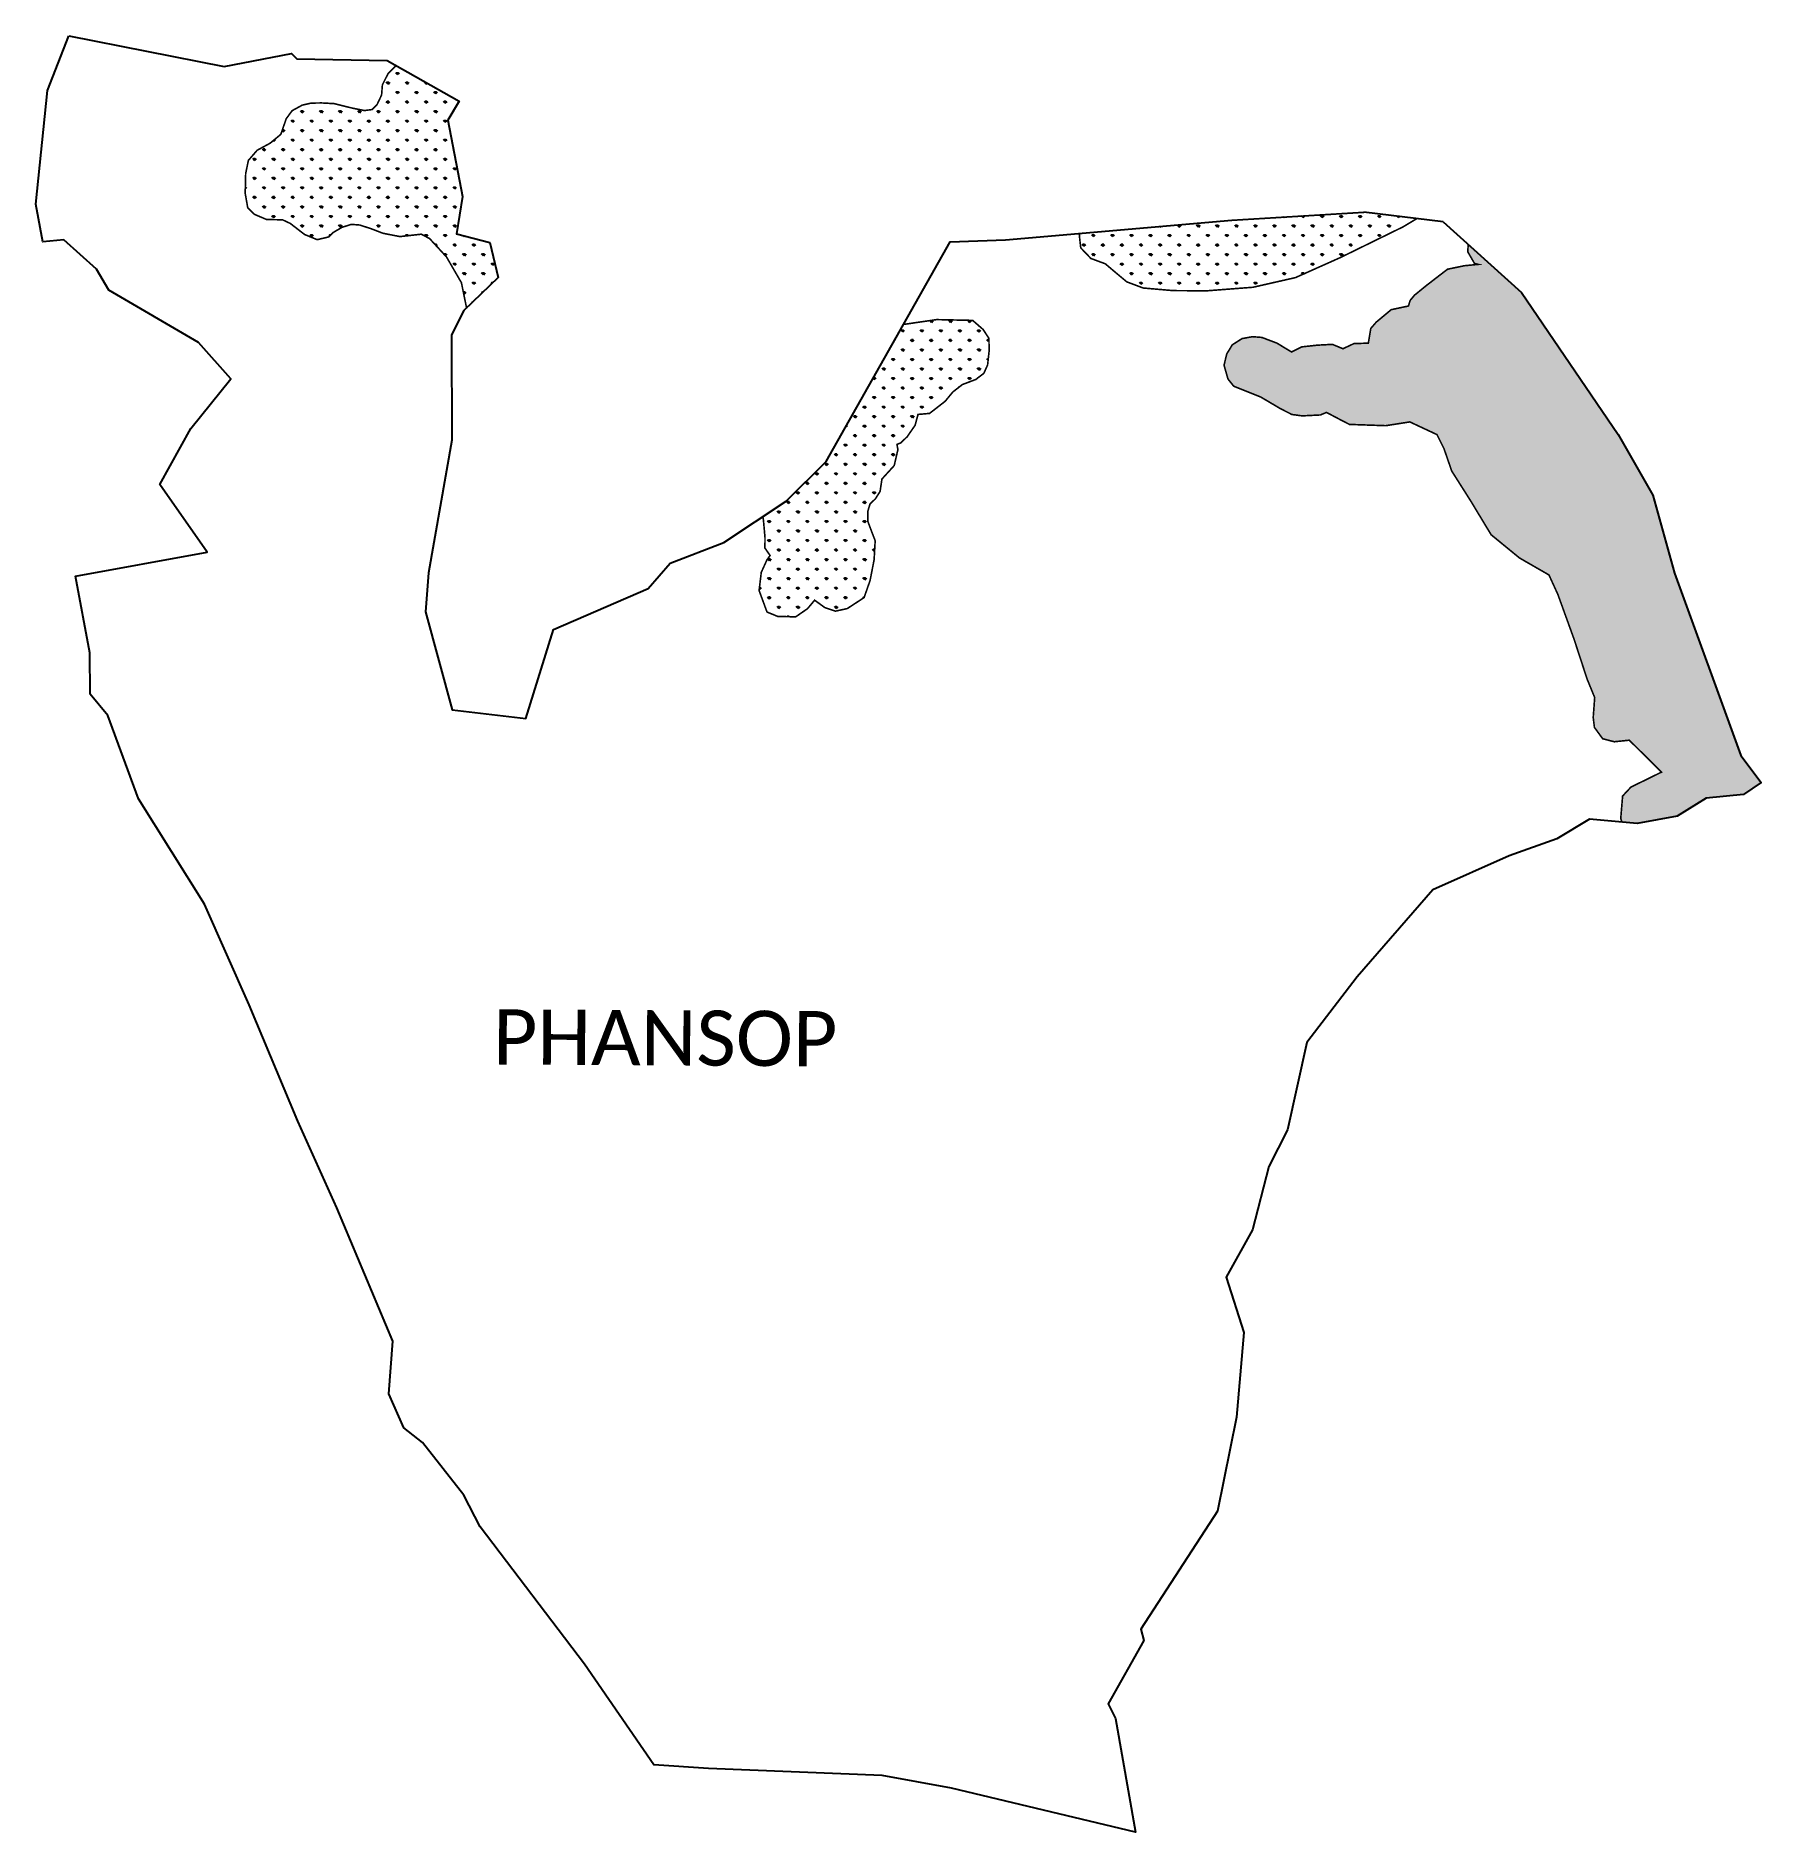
# Model space of a CAD drawing. Header units: metres. Extents: x 318782 to 322033, y 1873005 to 1876390.
import ezdxf

# ---------------------------------------------------------------- set-up
doc = ezdxf.new("R2010")
doc.units = ezdxf.units.M
for name, color, linetype in [('MANGROOVES', 112, 'Continuous'), ('village', 3, 'Continuous'), ('VILLAGE NAME', 250, 'Continuous')]:
    doc.layers.add(name, color=color, linetype=linetype)
doc.styles.get("Standard").update_dxf_attribs({"font": 'simplex.shx'})

msp = doc.modelspace()

# ---------------------------------------------------------------- hatches: boundary and pattern name
at = {"layer": 'MANGROOVES'}
h = msp.add_hatch(dxfattribs=at)
h.set_pattern_fill('GRASS', color=256)
h.paths.add_polyline_path([(319558.3, 1876231), (319579.6, 1876266.4), (319460.8, 1876333.7), (319445.4, 1876318.2), (319434.9, 1876297.3), (319433.4, 1876278.2), (319424.8, 1876260.1), (319415.5, 1876250.9), (319401.2, 1876248.9), (319379.2, 1876253.3), (319344.1, 1876262), (319320.3, 1876263.3), (319300.8, 1876263), (319284, 1876259.2), (319264.8, 1876248.7), (319253.7, 1876233.5), (319243.5, 1876204.1), (319223.5, 1876187.5), (319198.9, 1876174.1), (319182.4, 1876155), (319177.3, 1876130.2), (319176.4, 1876092.9), (319181.2, 1876065.9), (319193.9, 1876053.4), (319216.6, 1876043.7), (319246.8, 1876043.1), (319261.3, 1876036.3), (319288.2, 1876015.5), (319312, 1876005.7), (319334.1, 1876010.9), (319342.6, 1876019.4), (319358.7, 1876028.9), (319376.5, 1876034.5), (319392.1, 1876033.3), (319413.4, 1876026.4), (319436.1, 1876017.7), (319468, 1876011.5), (319508.3, 1876016), (319523.9, 1876007.7), (319555.7, 1875973.1), (319583.8, 1875924.6), (319593.4, 1875877.2), (319652.9, 1875934.5), (319637.4, 1876000.3), (319574.8, 1876016.4), (319585.9, 1876087.2)])
h = msp.add_hatch(dxfattribs=at)
h.set_pattern_fill('GRASS', color=256)
h.paths.add_polyline_path([(321357.6, 1876029.6), (321384.1, 1876045.4), (321283.9, 1876057.5), (321035.3, 1876042.5), (320749.3, 1876017.8), (320748.1, 1876013.4), (320750.7, 1875990.3), (320769.8, 1875970.3), (320797, 1875960.2), (320819.1, 1875941.5), (320837.5, 1875926.2), (320868.3, 1875914.6), (320924.8, 1875909.7), (320987.8, 1875909.3), (321075.3, 1875916), (321155.3, 1875934.2), (321240.2, 1875972.1)])
h = msp.add_hatch(dxfattribs=at)
h.set_pattern_fill('GRASS', color=256)
h.paths.add_polyline_path([(321763.1, 1875638.5), (321581.2, 1875906), (321480.8, 1875996.7), (321479.9, 1875982.9), (321492.7, 1875960.8), (321499.7, 1875959.1), (321473.7, 1875956.6), (321441.8, 1875950), (321401.7, 1875919.1), (321379.5, 1875901), (321371.4, 1875891.2), (321368.2, 1875880.7), (321335.7, 1875873.8), (321307.4, 1875850.2), (321297.2, 1875838.4), (321292.6, 1875810.7), (321265.5, 1875809.9), (321244.8, 1875800.2), (321224.9, 1875808.4), (321196.4, 1875806.9), (321167.3, 1875803.7), (321148, 1875794), (321120.3, 1875810.8), (321091.9, 1875821.5), (321074.3, 1875822.9), (321054.7, 1875819.3), (321036.3, 1875807.6), (321025.9, 1875790.5), (321020.7, 1875769.2), (321028.2, 1875743.1), (321039.1, 1875729.5), (321089.7, 1875709.3), (321127.3, 1875687.1), (321148.6, 1875676.3), (321167.9, 1875673.7), (321202.3, 1875675.4), (321213.7, 1875680.2), (321241.1, 1875665.8), (321257, 1875657.6), (321325.4, 1875655.2), (321370.8, 1875662.3), (321421.9, 1875638.4), (321435.1, 1875612.1), (321449.7, 1875569.8), (321485.6, 1875513.2), (321524, 1875449.7), (321577.5, 1875405.9), (321632.9, 1875374), (321649.7, 1875337.3), (321680.1, 1875253.3), (321704.9, 1875177.6), (321719.1, 1875142.9), (321716.3, 1875105.2), (321718.6, 1875086.7), (321734.2, 1875065.3), (321756.1, 1875059.7), (321784.3, 1875062.6), (321845, 1875002.5), (321814.7, 1874987.6), (321787.5, 1874974.4), (321771.7, 1874957.4), (321768.2, 1874915.5), (321770.1, 1874908.4), (321799.2, 1874905.8), (321874.5, 1874919.4), (321928.9, 1874953.7), (321999.4, 1874960.6), (322032.6, 1874983.1), (321994.7, 1875033.9), (321869.6, 1875377.4), (321828.8, 1875524.1)])
h = msp.add_hatch(dxfattribs=at)
h.set_pattern_fill('GRASS', color=256)
h.paths.add_polyline_path([(320575.2, 1875769.5), (320578.2, 1875796.7), (320577.7, 1875819.8), (320566.9, 1875836.3), (320547.1, 1875853.6), (320479.5, 1875855.1), (320416.9, 1875846), (320271.3, 1875588), (320195.9, 1875512.9), (320151.7, 1875483.7), (320152.8, 1875477.9), (320155.8, 1875444.6), (320155.7, 1875424.6), (320165.4, 1875410.6), (320159.4, 1875402.2), (320148.8, 1875378.9), (320144.7, 1875344.6), (320159.6, 1875304.1), (320180.1, 1875295.7), (320213.7, 1875295.1), (320235.9, 1875310.4), (320249.3, 1875326.4), (320268.8, 1875312.3), (320288.7, 1875305.8), (320310.8, 1875310.6), (320342.5, 1875331.3), (320353.8, 1875363.5), (320361.4, 1875402.6), (320363.4, 1875438.4), (320355.1, 1875460.1), (320349.6, 1875474.9), (320349.8, 1875494.8), (320353.7, 1875507.7), (320363.9, 1875517.5), (320372.7, 1875531.4), (320376.1, 1875554.6), (320399.3, 1875580.1), (320406.2, 1875610), (320404.5, 1875619.9), (320411.5, 1875622.7), (320423.8, 1875634.5), (320438.7, 1875656.1), (320444.1, 1875676.4), (320465.8, 1875678.3), (320495.3, 1875701.2), (320509.5, 1875718.5), (320527.7, 1875732.7), (320553, 1875742.3), (320568.1, 1875753.8)])

# ---------------------------------------------------------------- linework, layer by layer
at = {"color": 3, "flags": 128}
msp.add_lwpolyline([(321433.4, 1876039.5), (321283.9, 1876057.5)], dxfattribs=at)
at = {"layer": 'MANGROOVES', "const_width": 3.02, "flags": 128}
for points in [[(319593.8, 1875875.6), (319583.8, 1875924.6), (319555.7, 1875973.1), (319523.9, 1876007.7), (319508.3, 1876016), (319468, 1876011.5), (319436.1, 1876017.7), (319413.4, 1876026.4), (319392.1, 1876033.3), (319376.5, 1876034.5), (319358.7, 1876028.9), (319342.6, 1876019.4), (319334.1, 1876010.9), (319312, 1876005.7), (319288.2, 1876015.5), (319261.3, 1876036.3), (319246.8, 1876043.1), (319216.6, 1876043.7), (319193.9, 1876053.4), (319181.2, 1876065.9), (319176.4, 1876092.9), (319177.3, 1876130.2), (319182.4, 1876155), (319198.9, 1876174.1), (319223.5, 1876187.5), (319243.5, 1876204.1), (319253.7, 1876233.5), (319264.8, 1876248.7), (319284, 1876259.2), (319300.8, 1876263), (319320.3, 1876263.3), (319344.1, 1876262), (319379.2, 1876253.3), (319401.2, 1876248.9), (319415.5, 1876250.9), (319424.8, 1876260.1), (319433.4, 1876278.2), (319434.9, 1876297.3), (319445.4, 1876318.2), (319461.1, 1876334.1)], [(320749.3, 1876017.8), (320748.1, 1876013.4), (320750.7, 1875990.3), (320769.8, 1875970.3), (320797, 1875960.2), (320819.1, 1875941.5), (320837.5, 1875926.2), (320868.3, 1875914.6), (320924.8, 1875909.7), (320987.8, 1875909.3), (321075.3, 1875916), (321155.3, 1875934.2), (321240.2, 1875972.1), (321357.6, 1876029.6), (321384.1, 1876045.4)], [(321480.8, 1875996.7), (321479.9, 1875982.9), (321492.7, 1875960.8), (321499.7, 1875959.1), (321473.7, 1875956.6), (321441.8, 1875950), (321401.7, 1875919.1), (321379.5, 1875901), (321371.4, 1875891.2), (321368.2, 1875880.7), (321335.7, 1875873.8), (321307.4, 1875850.2), (321297.2, 1875838.4), (321292.6, 1875810.7), (321265.5, 1875809.9), (321244.8, 1875800.2), (321224.9, 1875808.4), (321196.4, 1875806.9), (321167.3, 1875803.7), (321148, 1875794), (321120.3, 1875810.8), (321091.9, 1875821.5), (321074.3, 1875822.9), (321054.7, 1875819.3), (321036.3, 1875807.6), (321025.9, 1875790.5), (321020.7, 1875769.2), (321028.2, 1875743.1), (321039.1, 1875729.5), (321089.7, 1875709.3), (321127.3, 1875687.1), (321148.6, 1875676.3), (321167.9, 1875673.7), (321202.3, 1875675.4), (321213.7, 1875680.2), (321241.1, 1875665.8), (321257, 1875657.6), (321325.4, 1875655.2), (321370.8, 1875662.3), (321421.9, 1875638.4), (321435.1, 1875612.1), (321449.7, 1875569.8), (321485.6, 1875513.2), (321524, 1875449.7), (321577.5, 1875405.9), (321632.9, 1875374), (321649.7, 1875337.3), (321680.1, 1875253.3), (321704.9, 1875177.6), (321719.1, 1875142.9), (321716.3, 1875105.2), (321718.6, 1875086.7), (321734.2, 1875065.3), (321756.1, 1875059.7), (321784.3, 1875062.6), (321845, 1875002.5), (321814.7, 1874987.6), (321787.5, 1874974.4), (321771.7, 1874957.4), (321768.2, 1874915.5), (321770.1, 1874908.4)], [(320416.9, 1875846), (320479.5, 1875855.1), (320547.1, 1875853.6), (320566.9, 1875836.3), (320577.7, 1875819.8), (320578.2, 1875796.7), (320575.2, 1875769.5), (320568.1, 1875753.8), (320553, 1875742.3), (320527.7, 1875732.7), (320509.5, 1875718.5), (320495.3, 1875701.2), (320465.8, 1875678.3), (320444.1, 1875676.4), (320438.7, 1875656.1), (320423.8, 1875634.5), (320411.5, 1875622.7), (320404.5, 1875619.9), (320406.2, 1875610), (320399.3, 1875580.1), (320376.1, 1875554.6), (320372.7, 1875531.4), (320363.9, 1875517.5), (320353.7, 1875507.7), (320349.8, 1875494.8), (320349.6, 1875474.9), (320355.1, 1875460.1), (320363.4, 1875438.4), (320361.4, 1875402.6), (320353.8, 1875363.5), (320342.5, 1875331.3), (320310.8, 1875310.6), (320288.7, 1875305.8), (320268.8, 1875312.3), (320249.3, 1875326.4), (320235.9, 1875310.4), (320213.7, 1875295.1), (320180.1, 1875295.7), (320159.6, 1875304.1), (320144.7, 1875344.6), (320148.8, 1875378.9), (320159.4, 1875402.2), (320165.4, 1875410.6), (320155.7, 1875424.6), (320155.8, 1875444.6), (320152.8, 1875477.9), (320151.7, 1875483.7)]]:
    msp.add_lwpolyline(points, dxfattribs=at)
at = {"layer": 'village', "color": 3}
for points in [[(321433.4, 1876039.5, 0), (321581.2, 1875906, 0), (321763.1, 1875638.5, 0), (321828.8, 1875524.1, 0), (321869.6, 1875377.4, 0), (321994.7, 1875033.9, 0), (322032.6, 1874983.1, 0), (321999.4, 1874960.6, 0), (321928.9, 1874953.7, 0), (321874.5, 1874919.4, 0), (321799.2, 1874905.8, 0), (321709.4, 1874913.6, 0), (321647.6, 1874876.7, 0), (321558.2, 1874844.6, 0), (321414.4, 1874780.4, 0), (321271.4, 1874616.7, 0), (321177, 1874493.1, 0), (321140.4, 1874328.6, 0), (321105.2, 1874259.7, 0), (321074.6, 1874140, 0), (321024.7, 1874050.8, 0), (321058.3, 1873946.7, 0), (321044, 1873787.3, 0), (321008.2, 1873609.8, 0), (320864, 1873387.9, 0), (320869.8, 1873366.6, 0), (320802.6, 1873247.2, 0), (320816.3, 1873219.2, 0), (320853.8, 1873005.4, 0), (320507.2, 1873088, 0), (320376.3, 1873111.7, 0), (320049.5, 1873125.2, 0), (319946.4, 1873132.2, 0), (319815.8, 1873321.8, 0), (319619.2, 1873580.8, 0), (319588.1, 1873640.1, 0), (319510.2, 1873739.1, 0), (319475.5, 1873767.2, 0), (319447, 1873830.9, 0), (319454.4, 1873930.2, 0), (319349.2, 1874181.6, 0), (319275.6, 1874345, 0), (319183.7, 1874563.9, 0), (319099.9, 1874753.4, 0), (318975.3, 1874952.3, 0), (318917.6, 1875109.1, 0), (318884.1, 1875149.3, 0), (318883.9, 1875227.4, 0), (318856.9, 1875371.7, 0), (319105, 1875416.7, 0), (319015.7, 1875544.3, 0), (319074, 1875650.2, 0), (319149.4, 1875743.7, 0), (319088.4, 1875812.1, 0), (318919.6, 1875910.5, 0), (318896.1, 1875950.1, 0), (318834.7, 1876005.4, 0), (318795.3, 1876001.5, 0), (318782.1, 1876072.7, 0), (318803.8, 1876286.8, 0), (318844.4, 1876389.6, 0), (318844.4, 1876389.6, 0)], [(318844.4, 1876389.6, 0), (319136.5, 1876331.8, 0), (319263.7, 1876356.3, 0), (319273.9, 1876346.7, 0), (319443.8, 1876343.3, 0), (319579.6, 1876266.4, 0), (319558.3, 1876231, 0), (319585.9, 1876087.2, 0), (319574.8, 1876016.4, 0), (319637.4, 1876000.3, 0), (319652.9, 1875934.5, 0), (319588.5, 1875872.4, 0), (319565.4, 1875826.6, 0), (319565.8, 1875627.9, 0), (319521.6, 1875378.1, 0), (319516.1, 1875304.4, 0), (319566.4, 1875119.7, 0), (319705.2, 1875103.2, 0), (319757.1, 1875271.4, 0), (319935.9, 1875348.4, 0), (319977, 1875396.1, 0), (320078, 1875435, 0), (320195.9, 1875512.9, 0), (320271.3, 1875588, 0), (320504.5, 1876001.3, 0), (320608.9, 1876005.6, 0), (321035.3, 1876042.5, 0), (321283.9, 1876057.5, 0)]]:
    msp.add_polyline3d(points, dxfattribs=at)

# ---------------------------------------------------------------- texts
at = {"layer": 'VILLAGE NAME', "insert": (319643.5, 1874555.7), "char_height": 104.042, "attachment_point": 1, "rotation": 359.6762}
msp.add_mtext_dynamic_manual_height_columns('{\\fCalibri|b0|i0|c0|p34;PHANSOP}', width=1755.493, gutter_width=520.2, heights=[0], dxfattribs=at)

doc.saveas('drawing.dxf')
